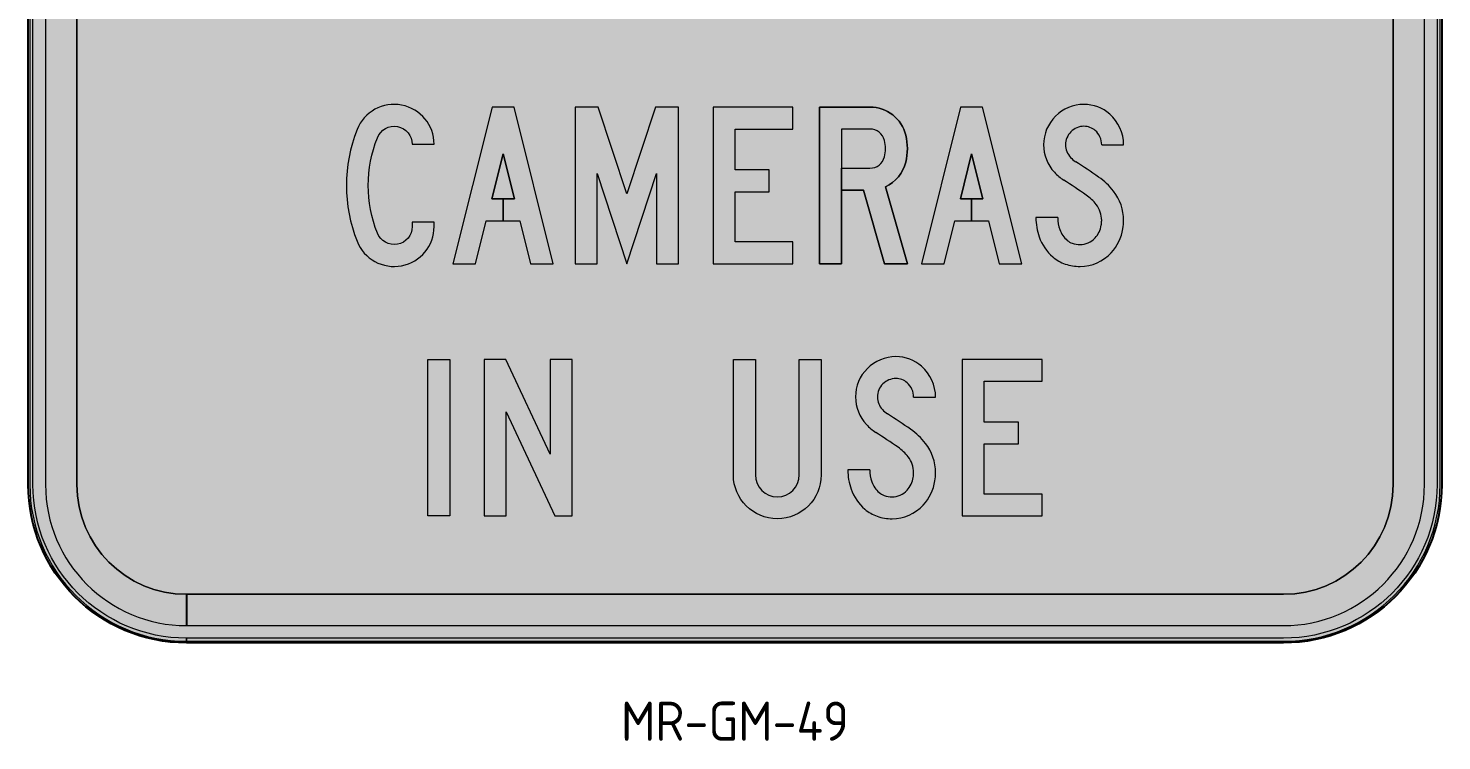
# Model space of a CAD drawing. Extents: x 2013.7 to 2103.9, y 627.3 to 723.8.
# Drawn here: x 2013.7 to 2103.9, y 627.3 to 672.8 of the extents above; entities that cross this region are included whole.
import ezdxf
from ezdxf.enums import TextEntityAlignment as Align

# ---------------------------------------------------------------- set-up
doc = ezdxf.new("R2010")
doc.units = 0
doc.header["$LTSCALE"] = 0.3
doc.header["$MEASUREMENT"] = 0
doc.linetypes.add('CENTERX2', pattern=[101.60000000000001, 63.5, -12.7, 12.7, -12.7])
for name, color, linetype, lineweight in [('GSBWFILL', 7, 'CONTINUOUS', 0), ('GSCOLORFILL', 7, 'CONTINUOUS', 0), ('GSOUTLINE', 7, 'CONTINUOUS', 0)]:
    doc.layers.add(name, color=color, linetype=linetype, lineweight=lineweight)
for name, color, linetype in [('L18', 4, 'CONTINUOUS'), ('T25', 1, 'CONTINUOUS'), ('T35', 3, 'CONTINUOUS')]:
    doc.layers.add(name, color=color, linetype=linetype)
doc.styles.add('iso', font='isocp2.shx')

# ---------------------------------------------------------------- blocks, each defined once
blk = doc.blocks.new('*U458')
at = {"layer": 'GSBWFILL', "transparency": 33554687}
blk.add_hatch(color=256, dxfattribs=at).paths.add_polyline_path([(-174.9000000000001, -220), (175, -220, 0.414213562373095), (220, -175), (220, 175, 0.414213562373095), (175, 220), (-175, 220, 0.414213562373095), (-220, 175), (-220, -175, 0.414213562373095), (-175, -220), (-175, -210, -0.414213562373095), (-210, -175), (-210, 175, -0.414213562373095), (-175, 210), (175, 210, -0.414213562373095), (210, 175), (210, -175, -0.414213562373095), (175, -210), (-174.9000000000001, -210)])
at = {"layer": 'GSCOLORFILL', "transparency": 33554687}
for color, points in [(7, [(-175, -225), (175, -225, 0.414213562373095), (225, -175), (225, 175, 0.414213562373095), (175, 225), (-175, 225, 0.414213562373095), (-225, 175), (-225, -175, 0.414213562373095)]), (7, [(-174.99, -225), (175, -225, 0.414213562373095), (225, -175), (225, 175, 0.414213562373095), (175, 225), (-175, 225, 0.414213562373095), (-225, 175), (-225, -175, 0.414213562373095), (-175, -225), (-175, -224, -0.414213562373095), (-224, -175), (-224, 175, -0.414213562373095), (-175, 224), (175, 224, -0.414213562373095), (224, 175), (224, -175, -0.414213562373095), (175, -224), (-174.99, -224)]), (28, [(-174.9000000000001, -220), (175, -220, 0.414213562373095), (220, -175), (220, 175, 0.414213562373095), (175, 220), (-175, 220, 0.414213562373095), (-220, 175), (-220, -175, 0.414213562373095), (-175, -220), (-175, -210, -0.414213562373095), (-210, -175), (-210, 175, -0.414213562373095), (-175, 210), (175, 210, -0.414213562373095), (210, 175), (210, -175, -0.414213562373095), (175, -210), (-174.9000000000001, -210)])]:
    blk.add_hatch(color=color, dxfattribs=at).paths.add_polyline_path(points)
at = {"layer": 'GSBWFILL', "linetype": 'Continuous', "transparency": 33554687}
for points in [[(-175, -225), (175, -225, 0.414213562373095), (225, -175), (225, 175, 0.414213562373095), (175, 225), (-175, 225, 0.414213562373095), (-225, 175), (-225, -175, 0.414213562373095), (-175, -225)], [(-174.9000000000001, -220), (175, -220, 0.414213562373095), (220, -175), (220, 175, 0.414213562373095), (175, 220), (-175, 220, 0.414213562373095), (-220, 175), (-220, -175, 0.414213562373095), (-175, -220), (-175, -210, -0.414213562373095), (-210, -175), (-210, 175, -0.414213562373095), (-175, 210), (175, 210, -0.414213562373095), (210, 175), (210, -175, -0.414213562373095), (175, -210), (-174.9000000000001, -210), (-174.9000000000001, -220)]]:
    blk.add_lwpolyline(points, format="xyb", close=True, dxfattribs=at)
at = {"layer": 'GSCOLORFILL', "color": 7, "linetype": 'Continuous', "transparency": 33554687}
for points in [[(-175, -225), (175, -225, 0.414213562373095), (225, -175), (225, 175, 0.414213562373095), (175, 225), (-175, 225, 0.414213562373095), (-225, 175), (-225, -175, 0.414213562373095), (-175, -225)], [(-174.99, -225), (175, -225, 0.414213562373095), (225, -175), (225, 175, 0.414213562373095), (175, 225), (-175, 225, 0.414213562373095), (-225, 175), (-225, -175, 0.414213562373095), (-175, -225), (-175, -224, -0.414213562373095), (-224, -175), (-224, 175, -0.414213562373095), (-175, 224), (175, 224, -0.414213562373095), (224, 175), (224, -175, -0.414213562373095), (175, -224), (-174.99, -224), (-174.99, -225)]]:
    blk.add_lwpolyline(points, format="xyb", close=True, dxfattribs=at)
at = {"layer": 'GSCOLORFILL', "color": 28, "linetype": 'Continuous', "transparency": 33554687}
blk.add_lwpolyline([(-174.9000000000001, -220), (175, -220, 0.414213562373095), (220, -175), (220, 175, 0.414213562373095), (175, 220), (-175, 220, 0.414213562373095), (-220, 175), (-220, -175, 0.414213562373095), (-175, -220), (-175, -210, -0.414213562373095), (-210, -175), (-210, 175, -0.414213562373095), (-175, 210), (175, 210, -0.414213562373095), (210, 175), (210, -175, -0.414213562373095), (175, -210), (-174.9000000000001, -210), (-174.9000000000001, -220)], format="xyb", close=True, dxfattribs=at)
at = {"layer": 'GSOUTLINE', "linetype": 'Continuous', "transparency": 33554687}
for points in [[(-175, -225), (175, -225, 0.414213562373095), (225, -175), (225, 175, 0.414213562373095), (175, 225), (-175, 225, 0.414213562373095), (-225, 175), (-225, -175, 0.414213562373095), (-175, -225)], [(-175, -220), (175, -220, 0.414213562373095), (220, -175), (220, 175, 0.414213562373095), (175, 220), (-175, 220, 0.414213562373095), (-220, 175), (-220, -175, 0.414213562373095), (-175, -220)], [(-175, -210), (175, -210, 0.414213562373095), (210, -175), (210, 175, 0.414213562373095), (175, 210), (-175, 210, 0.414213562373095), (-210, 175), (-210, -175, 0.414213562373095), (-175, -210)]]:
    blk.add_lwpolyline(points, format="xyb", close=True, dxfattribs=at)
blk = doc.blocks.new('*U86')
at = {"layer": 'GSBWFILL', "linetype": 'Continuous'}
blk.add_hatch(color=256, dxfattribs=at).paths.add_polyline_path([(0, 200), (28, 200), (28, 0), (0, 0)])
at = {"layer": 'GSCOLORFILL', "linetype": 'Continuous'}
blk.add_hatch(color=0, dxfattribs=at).paths.add_polyline_path([(0, 200), (28, 200), (28, 0), (0, 0)])
at = {"layer": 'GSBWFILL'}
blk.add_lwpolyline([(0, 200), (28, 200), (28, 0), (0, 0)], close=True, dxfattribs=at)
at = {"layer": 'GSCOLORFILL', "color": 0}
blk.add_lwpolyline([(0, 200), (28, 200), (28, 0), (0, 0)], close=True, dxfattribs=at)
at = {"layer": 'GSOUTLINE'}
blk.add_lwpolyline([(0, 200), (28.00000000000003, 200), (28.00000000000003, 0), (0, 0)], close=True, dxfattribs=at)
blk = doc.blocks.new('*U87')
at = {"layer": 'GSBWFILL', "linetype": 'Continuous'}
blk.add_hatch(color=256, dxfattribs=at).paths.add_polyline_path([(27.99999999999999, 133), (90, 0), (112, 0), (112, 200), (83.99999999999999, 200), (84, 79.1412182153928), (27.65981601018314, 200), (0, 200), (0, 0), (28, 0)])
at = {"layer": 'GSCOLORFILL', "linetype": 'Continuous'}
blk.add_hatch(color=0, dxfattribs=at).paths.add_polyline_path([(27.65981601018313, 200), (0, 200), (0, 0), (28, 0), (28, 133), (90, 0), (112, 0), (112, 200), (83.99999999999999, 200), (84, 79.1412182153928)])
at = {"layer": 'GSBWFILL'}
blk.add_lwpolyline([(90, 0), (112, 0), (112, 200), (84, 200), (84, 79.14121821539283), (27.65981601018314, 200), (0, 200), (0, 0), (28, 0), (28, 133)], close=True, dxfattribs=at)
at = {"layer": 'GSCOLORFILL', "color": 0}
blk.add_lwpolyline([(90, 0), (112, 0), (112, 200), (84, 200), (84, 79.14121821539283), (27.65981601018314, 200), (0, 200), (0, 0), (28, 0), (28, 133)], close=True, dxfattribs=at)
at = {"layer": 'GSOUTLINE'}
blk.add_lwpolyline([(90, 0), (112, 0), (112, 200), (84, 200), (84.00000000000001, 79.14121821539283), (27.65981601018314, 200), (0, 200), (0, 0), (28, 0), (28, 133)], close=True, dxfattribs=at)
blk = doc.blocks.new('*U85')
at = {"layer": 'T35', "color": 28, "xscale": 0.25, "yscale": 0.25, "zscale": 0.25}
for name, p in [('*U86', (0, 0)), ('*U87', (18, 0))]:
    blk.add_blockref(name, p, dxfattribs=at)
blk = doc.blocks.new('*U89')
at = {"layer": 'GSBWFILL', "linetype": 'Continuous'}
blk.add_hatch(color=256, dxfattribs=at).paths.add_polyline_path([(28, 200), (0, 200), (0, 52.50000000000001, 1), (112, 52.50000000000001), (112, 200), (84, 200), (84, 52.5, -1), (28, 52.5)])
at = {"layer": 'GSCOLORFILL', "linetype": 'Continuous'}
blk.add_hatch(color=0, dxfattribs=at).paths.add_polyline_path([(84, 52.5, -1), (28, 52.5), (28, 200), (0, 200), (0, 52.50000000000001, 1), (112, 52.50000000000001), (112, 200), (84, 200)])
at = {"layer": 'GSBWFILL'}
blk.add_lwpolyline([(28, 200), (28, 52.5, 0.9999999999999999), (84, 52.5), (84, 200), (112, 200), (112, 52.5, -0.9999999999999999), (0, 52.50000000000001), (0, 200)], format="xyb", close=True, dxfattribs=at)
at = {"layer": 'GSCOLORFILL', "color": 0}
blk.add_lwpolyline([(28, 200), (28, 52.5, 0.9999999999999999), (84, 52.5), (84, 200), (112, 200), (112, 52.5, -0.9999999999999999), (0, 52.50000000000001), (0, 200)], format="xyb", close=True, dxfattribs=at)
at = {"layer": 'GSOUTLINE'}
blk.add_lwpolyline([(28, 200), (28, 52.5, 0.9999999999999999), (84, 52.5), (84, 200), (112, 200), (112, 52.5, -0.9999999999999999), (0, 52.50000000000001), (0, 200)], format="xyb", close=True, dxfattribs=at)
blk = doc.blocks.new('*U90')
at = {"layer": 'GSBWFILL'}
h = blk.add_hatch(color=256, dxfattribs=at)
edge = h.paths.add_edge_path()
edge.add_arc((-588.4723226266601, -858.0780040650642), 1149.124344074378, 55.390937114462815, 57.1046488588774, ccw=False)
edge.add_arc((31.18875155796178, 39.86795207670414), 58.12169191857565, 37.884517576685596, 55.39093711446287, ccw=False)
edge.add_arc((51.07604529441613, 55.3411589762802), 32.92398202427961, -5.115907697472721e-13, 37.884517576685425, ccw=False)
edge.add_arc((45.39801581993486, 55.34115897628291), 38.60201149876088, 350.8629013217493, 359.99999999999557, ccw=False)
edge.add_arc((52.5060887035079, 54.19790915921546), 31.40258650349834, 317.29673378813345, 350.8629013217563, ccw=False)
edge.add_arc((56.3989800737183, 50.60524148717003), 26.10524148716998, 269.9999999999999, 317.29673378814437, ccw=False)
edge.add_arc((56.39898007371815, 55.00067885734074), 30.5006788573407, 251.0789535256293, 270.00000000000017, ccw=False)
edge.add_arc((52.92295380146508, 44.86019333778771), 19.78096779697818, 229.3133006079087, 251.0789535256289, ccw=False)
edge.add_arc((61.12408724516904, 54.39936889565766), 32.36089069361404, 199.4306394672327, 229.3133006079094, ccw=False)
edge.add_arc((73.76258936871797, 58.85737200696578), 45.76258937718751, 180.0011023316868, 199.4302684762635, ccw=False)
edge.add_line((28, 58.85649156598452), (0, 58.85649156598452))
edge.add_arc((73.76258927216888, 58.85737198186531), 73.76258927742312, 180.0006838712507, 199.430409309594)
edge.add_arc((61.12408724516904, 54.39936889565759), 60.36089069361399, 199.4306394672326, 229.3133006079094)
edge.add_arc((52.92295380146489, 44.86019333778737), 47.78096779697781, 229.3133006079091, 251.0789535256293)
edge.add_arc((56.39898007371816, 55.00067885734096), 58.50067885734091, 251.0789535256294, 270.0000000000002)
edge.add_arc((56.39898007371833, 50.60524148716994), 54.10524148716989, 270, 317.2967337881445)
edge.add_arc((52.50608870351375, 54.19790915921264), 59.40258650349213, 317.2967337881368, 350.8629013217596)
edge.add_arc((45.39801581995373, 55.34115897628128), 66.60201149874202, 350.8629013217525, 359.9999999999986)
edge.add_arc((51.07604529441608, 55.34115897628012), 60.92398202427966, 359.9999999999996, 397.8845175766854)
edge.add_arc((31.18875155796106, 39.86795207670393), 86.12169191857632, 37.88451757668539, 55.39093711446263)
edge.add_arc((-588.4723226266598, -858.0780040650584), 1177.124344074373, 55.39093711446263, 57.10464885887728)
edge.add_arc((69.97983884586506, 159.9151743049558), 35.25734506305535, 223.0175993707188, 237.1046488588782, ccw=False)
edge.add_arc((61.47128691910493, 151.9759336269728), 23.62003444447538, 179.9999999999997, 223.0175993707179, ccw=False)
edge.add_arc((61.37529404391439, 151.9759153760051), 23.52404156929193, 89.99988059696187, 179.9999555474589, ccw=False)
edge.add_arc((61.3753429696798, 153.7310205923658), 21.76893635288013, 48.67847151851021, 89.9999997426533, ccw=False)
edge.add_arc((59.71208169603344, 151.8392041010447), 24.28794562266184, 1.1368683772161603e-13, 48.67847151851021, ccw=False)
edge.add_line((84.00002731869529, 151.8392041010448), (112.0000273186952, 151.8392041010448))
edge.add_arc((59.71208169603332, 151.8392041010447), 52.28794562266185, 6.228754935835708e-14, 48.67847151851004)
edge.add_arc((61.37534296967969, 153.7310205923658), 49.76893635288013, 48.67847151851002, 89.99999974265315)
edge.add_arc((61.37527579294667, 151.9759336269729), 51.52402331831713, 89.99992504950285, 180)
edge.add_arc((61.47128691910104, 151.9759336269713), 51.62003444447149, 179.9999999999982, 223.0175993707195)
edge.add_arc((69.97983884586587, 159.9151743049557), 63.25734506305586, 223.0175993707178, 237.1046488588772)
at = {"layer": 'GSCOLORFILL'}
h = blk.add_hatch(color=0, dxfattribs=at)
edge = h.paths.add_edge_path()
edge.add_arc((-588.4723226266601, -858.0780040650652), 1149.124344074379, 55.390937114462815, 57.10464885887751, ccw=False)
edge.add_arc((31.18875155796184, 39.86795207670409), 58.12169191857565, 37.884517576685596, 55.39093711446287, ccw=False)
edge.add_arc((51.0760452944162, 55.34115897628014), 32.9239820242796, -5.115907697472721e-13, 37.884517576685425, ccw=False)
edge.add_arc((45.39801581993492, 55.34115897628286), 38.60201149876088, 350.8629013217493, 359.99999999999557, ccw=False)
edge.add_arc((52.50608870350796, 54.1979091592154), 31.40258650349834, 317.29673378813345, 350.8629013217563, ccw=False)
edge.add_arc((56.39898007371836, 50.60524148716998), 26.10524148716998, 269.9999999999999, 317.29673378814437, ccw=False)
edge.add_arc((56.39898007371819, 55.00067885734079), 30.50067885734079, 251.0789535256293, 270.0000000000002, ccw=False)
edge.add_arc((52.92295380146511, 44.86019333778766), 19.78096779697818, 229.3133006079087, 251.0789535256289, ccw=False)
edge.add_arc((61.1240872451691, 54.3993688956575), 32.36089069361397, 199.4306394672325, 229.3133006079092, ccw=False)
edge.add_arc((73.76258936871804, 58.85737200696581), 45.76258937718752, 180.0011023316869, 199.4302684762636, ccw=False)
edge.add_line((28.00000000000006, 58.85649156598447), (5.684341886080801e-14, 58.85649156598447))
edge.add_arc((73.76258927216892, 58.85737198186517), 73.7625892774231, 180.0006838712507, 199.4304093095939)
edge.add_arc((61.12408724516906, 54.39936889565754), 60.36089069361399, 199.4306394672326, 229.3133006079094)
edge.add_arc((52.92295380146494, 44.86019333778746), 47.78096779697793, 229.3133006079092, 251.0789535256294)
edge.add_arc((56.39898007371823, 55.00067885734082), 58.50067885734082, 251.0789535256293, 270.0000000000002)
edge.add_arc((56.39898007371839, 50.60524148716989), 54.10524148716989, 270, 317.2967337881445)
edge.add_arc((52.50608870351381, 54.19790915921259), 59.40258650349213, 317.2967337881368, 350.8629013217596)
edge.add_arc((45.39801581995378, 55.34115897628123), 66.60201149874202, 350.8629013217525, 359.9999999999986)
edge.add_arc((51.07604529441615, 55.34115897628006), 60.92398202427965, 359.9999999999996, 397.8845175766854)
edge.add_arc((31.18875155796111, 39.86795207670387), 86.12169191857632, 37.88451757668539, 55.39093711446263)
edge.add_arc((-588.4723226266597, -858.0780040650593), 1177.124344074374, 55.39093711446266, 57.1046488588773)
edge.add_arc((69.97983884586509, 159.9151743049558), 35.25734506305535, 223.0175993707188, 237.1046488588782, ccw=False)
edge.add_arc((61.47128691910495, 151.9759336269727), 23.62003444447538, 179.9999999999997, 223.0175993707179, ccw=False)
edge.add_arc((61.37529404391444, 151.975915376005), 23.52404156929194, 89.99988059696187, 179.9999555474588, ccw=False)
edge.add_arc((61.37534296967986, 153.7310205923658), 21.76893635288013, 48.67847151851021, 89.9999997426533, ccw=False)
edge.add_arc((59.71208169603349, 151.8392041010447), 24.28794562266184, 1.1368683772161603e-13, 48.67847151851021, ccw=False)
edge.add_line((84.00002731869535, 151.8392041010447), (112.0000273186952, 151.8392041010447))
edge.add_arc((59.71208169603338, 151.8392041010447), 52.28794562266185, 6.228754935835708e-14, 48.67847151851004)
edge.add_arc((61.37534296967974, 153.7310205923658), 49.76893635288013, 48.67847151851002, 89.99999974265315)
edge.add_arc((61.37527579294671, 151.9759336269728), 51.52402331831715, 89.99992504950283, 180)
edge.add_arc((61.47128691910107, 151.9759336269712), 51.62003444447149, 179.9999999999982, 223.0175993707195)
edge.add_arc((69.9798388458659, 159.9151743049557), 63.25734506305586, 223.0175993707178, 237.1046488588772)
at = {"layer": 'GSBWFILL'}
blk.add_lwpolyline([(35.6243747548364, 106.8002631074727, -0.007477617457592849), (64.20035787855659, 87.70480941089664, -0.07653508003658695), (77.0612996781415, 75.55885288404744, -0.1668246549558401), (84.00002731869574, 55.34115897627992, -0.03988925045285916), (83.51021385884701, 49.21126073950864, -0.1475163149276702), (75.58309381173683, 32.90062589715426, -0.2093514251822395), (56.39898007371823, 24.50000000000005, -0.08274672380428141), (46.50867981910588, 26.14806421616401, -0.09525713690544169), (40.02729793126755, 29.86056845372718, -0.1311316713294231), (30.60631442254314, 43.6340176041005, -0.08497940783612039), (28, 58.85649156598452), (0, 58.85649156598452, 0.08498186583925775), (4.201057313777966, 34.31938411587321, 0.1311316713294234), (21.77347091575191, 8.628569035687626, 0.09525713690544146), (37.42926199944336, -0.3389924730190117, 0.08274672380428119), (56.39898007371835, -3.49999999999995, 0.2093514251822393), (96.1596199828706, 13.91098212143674, 0.1475163149276702), (111.154927272909, 44.76493413720203, 0.03988925045285871), (112.0000273186957, 55.34115897627969, 0.1668246549558401), (99.16030101424212, 92.752867538776, 0.07653508003658697), (80.10362818031524, 110.7501124835231, 0.007477617457592849), (50.83135180374566, 130.3108532539143, -0.06154387494556116), (44.20163620944518, 135.8618034449074, -0.189935492987521), (37.85125247462955, 151.9759336269729, -0.4142139455164167), (61.37534306745601, 175.499956945246, -0.1822786324601297), (75.74902124016751, 170.0798420456773, -0.2156526607116338), (84.00002731869529, 151.8392041010448), (112.0000273186952, 151.8392041010448, 0.2156526607116334), (94.23697053863691, 191.1082925529595, 0.1822786324601297), (61.37534319321935, 203.499956945246, 0.4142139455164178), (9.851252474629547, 151.9759336269729, 0.1899354929875355), (23.72959917634196, 116.7595601286042, 0.06154387494556116)], format="xyb", close=True, dxfattribs=at)
at = {"layer": 'GSCOLORFILL', "color": 0}
blk.add_lwpolyline([(35.62437475483642, 106.8002631074727, -0.007477617457592849), (64.20035787855664, 87.70480941089659, -0.07653508003658695), (77.06129967814155, 75.55885288404738, -0.1668246549558401), (84.0000273186958, 55.34115897627987, -0.03988925045285916), (83.51021385884707, 49.21126073950859, -0.1475163149276702), (75.58309381173689, 32.90062589715421, -0.2093514251822395), (56.39898007371829, 24.5, -0.08274672380428141), (46.50867981910591, 26.14806421616396, -0.09525713690544169), (40.02729793126758, 29.86056845372713, -0.1311316713294231), (30.60631442254322, 43.63401760410045, -0.08497940783612039), (28.00000000000006, 58.85649156598447), (5.684341886080801e-14, 58.85649156598447, 0.08498186583925775), (4.201057313777994, 34.31938411587316, 0.1311316713294234), (21.77347091575194, 8.628569035687576, 0.09525713690544146), (37.42926199944344, -0.3389924730190614, 0.08274672380428119), (56.39898007371841, -3.5, 0.2093514251822393), (96.15961998287065, 13.91098212143669, 0.1475163149276702), (111.1549272729091, 44.76493413720198, 0.03988925045285871), (112.0000273186958, 55.34115897627964, 0.1668246549558401), (99.16030101424218, 92.75286753877594, 0.07653508003658697), (80.1036281803153, 110.750112483523, 0.007477617457592849), (50.83135180374569, 130.3108532539143, -0.06154387494556116), (44.20163620944521, 135.8618034449073, -0.189935492987521), (37.85125247462958, 151.9759336269728, -0.4142139455164167), (61.37534306745607, 175.4999569452459, -0.1822786324601297), (75.74902124016756, 170.0798420456772, -0.2156526607116338), (84.00002731869535, 151.8392041010447), (112.0000273186952, 151.8392041010447, 0.2156526607116334), (94.23697053863697, 191.1082925529595, 0.1822786324601297), (61.37534319321941, 203.4999569452459, 0.4142139455164178), (9.851252474629575, 151.9759336269728, 0.1899354929875355), (23.72959917634199, 116.7595601286041, 0.06154387494556116)], format="xyb", close=True, dxfattribs=at)
at = {"layer": 'GSOUTLINE'}
blk.add_lwpolyline([(35.6243747548364, 106.8002631074727, -0.007477617457592849), (64.20035787855656, 87.70480941089659, -0.07653508003658695), (77.06129967814147, 75.55885288404738, -0.1668246549558401), (84.00002731869571, 55.34115897627987, -0.03988925045285916), (83.51021385884698, 49.21126073950859, -0.1475163149276702), (75.5830938117368, 32.90062589715421, -0.2093514251822395), (56.39898007371826, 24.5, -0.08274672380428141), (46.50867981910588, 26.14806421616396, -0.09525713690544169), (40.02729793126755, 29.86056845372713, -0.1311316713294231), (30.60631442254314, 43.63401760410045, -0.08497940783612039), (28, 58.85649156598447), (3.319650869297586e-15, 58.85649156598447, 0.08498186583925775), (4.201057313777966, 34.31938411587316, 0.1311316713294234), (21.77347091575191, 8.628569035687576, 0.09525713690544146), (37.42926199944336, -0.3389924730190614, 0.08274672380428119), (56.39898007371838, -3.5, 0.2093514251822393), (96.15961998287057, 13.91098212143669, 0.1475163149276702), (111.154927272909, 44.76493413720198, 0.03988925045285871), (112.0000273186957, 55.34115897627964, 0.1668246549558401), (99.1603010142421, 92.75286753877594, 0.07653508003658697), (80.10362818031527, 110.750112483523, 0.007477617457592849), (50.83135180374566, 130.3108532539143, -0.06154387494556116), (44.20163620944518, 135.8618034449073, -0.189935492987521), (37.85125247462955, 151.9759336269728, -0.4142139455164167), (61.37534306745599, 175.4999569452459, -0.1822786324601297), (75.74902124016748, 170.0798420456772, -0.2156526607116338), (84.00002731869526, 151.8392041010447), (112.0000273186952, 151.8392041010447, 0.2156526607116334), (94.23697053863694, 191.1082925529595, 0.1822786324601297), (61.37534319321938, 203.4999569452459, 0.4142139455164178), (9.851252474629547, 151.9759336269728, 0.1899354929875355), (23.72959917634196, 116.7595601286041, 0.06154387494556116)], format="xyb", close=True, dxfattribs=at)
blk = doc.blocks.new('*U91')
at = {"layer": 'GSBWFILL', "linetype": 'Continuous'}
blk.add_hatch(color=256, dxfattribs=at).paths.add_polyline_path([(28, 28), (28, 92), (71.81454086025929, 92), (71.81454086025929, 120), (28, 120), (28, 172), (102, 172), (102, 200), (0, 200), (0, 0), (102, 0), (102, 28)])
at = {"layer": 'GSCOLORFILL', "linetype": 'Continuous'}
blk.add_hatch(color=0, dxfattribs=at).paths.add_polyline_path([(28, 28), (28, 92), (71.81454086025929, 92), (71.81454086025929, 120), (28, 120), (28, 172), (102, 172), (102, 200), (0, 200), (0, 0), (102, 0), (102, 28)])
at = {"layer": 'GSBWFILL'}
blk.add_lwpolyline([(28, 28), (28, 92), (71.81454086025929, 92), (71.81454086025929, 120), (28, 120), (28, 172), (102, 172), (102, 200), (0, 200), (0, 0), (102, 0), (102, 28)], close=True, dxfattribs=at)
at = {"layer": 'GSCOLORFILL', "color": 0}
blk.add_lwpolyline([(28, 28), (28, 92), (71.81454086025929, 92), (71.81454086025929, 120), (28, 120), (28, 172), (102, 172), (102, 200), (0, 200), (0, 0), (102, 0), (102, 28)], close=True, dxfattribs=at)
at = {"layer": 'GSOUTLINE'}
blk.add_lwpolyline([(28, 28), (28, 92), (71.81454086025927, 92), (71.81454086025927, 120), (28, 120), (28, 172), (102, 172), (102, 200), (0, 200), (0, 0), (102, 0), (102, 28)], close=True, dxfattribs=at)
blk = doc.blocks.new('*U88')
at = {"layer": 'T35', "color": 28, "yscale": 0.25}
for name, p, xscale, zscale in [('*U89', (0, 0), 0.25, 0.25), ('*U90', (36.5, 0), 0.2499999390207835, 0.2499999390207835), ('*U91', (73, 0), 0.25, 0.25)]:
    blk.add_blockref(name, p, dxfattribs=dict(at, xscale=xscale, zscale=zscale))
blk = doc.blocks.new('*U84')
at = {"layer": 'T35'}
for name, p in [('*U85', (-98, 0)), ('*U88', (-0.5000000000004547, 0))]:
    blk.add_blockref(name, p, dxfattribs=at)
blk = doc.blocks.new('*U94')
at = {"layer": 'GSBWFILL', "linetype": 'Continuous'}
blk.add_hatch(color=256, dxfattribs=at).paths.add_polyline_path([(13.57111597374183, 171.2483588621445, 0.1904761904761906), (13.57111597374178, 28.75164113785565, 0.8275027774491402), (112, 47.50000000000006), (112, 53.00000000000004), (84, 53.00000000000002), (84, 47.50000000000006, -0.8275027774491398), (39.61050328227567, 39.04485776805257, -0.1904761904761906), (39.61050328227569, 160.9551422319475, -0.8275027774491434), (84, 152.5), (112, 152.5, 0.8275027774491418)])
at = {"layer": 'GSCOLORFILL', "linetype": 'Continuous'}
blk.add_hatch(color=0, dxfattribs=at).paths.add_polyline_path([(84, 152.5), (112, 152.5, 0.8275027774491394), (13.57111597374188, 171.2483588621446, 0.1904761904761906), (13.57111597374177, 28.75164113785566, 0.8275027774491402), (112, 47.50000000000006), (112, 53.00000000000004), (84, 53.00000000000001), (84, 47.50000000000006, -0.8275027774491398), (39.61050328227567, 39.04485776805257, -0.1904761904761906), (39.61050328227569, 160.9551422319475, -0.8275027774491434)])
at = {"layer": 'GSBWFILL'}
blk.add_lwpolyline([(84, 47.50000000000003, -0.8275027774491405), (39.61050328227566, 39.04485776805259, -0.1904761904761905), (39.61050328227572, 160.9551422319475, -0.8275027774491404), (84, 152.5), (112, 152.5, 0.8275027774491404), (13.57111597374183, 171.2483588621445, 0.1904761904761905), (13.57111597374177, 28.75164113785567, 0.8275027774491405), (112, 47.50000000000003), (112, 53.00000000000004), (84, 53.00000000000001)], format="xyb", close=True, dxfattribs=at)
at = {"layer": 'GSCOLORFILL', "color": 0}
blk.add_lwpolyline([(84, 47.50000000000003, -0.8275027774491405), (39.61050328227566, 39.04485776805259, -0.1904761904761905), (39.61050328227572, 160.9551422319475, -0.8275027774491404), (84, 152.5), (112, 152.5, 0.8275027774491404), (13.57111597374183, 171.2483588621445, 0.1904761904761905), (13.57111597374177, 28.75164113785567, 0.8275027774491405), (112, 47.50000000000003), (112, 53.00000000000004), (84, 53.00000000000001)], format="xyb", close=True, dxfattribs=at)
at = {"layer": 'GSOUTLINE'}
blk.add_lwpolyline([(84, 47.50000000000003, -0.8275027774491405), (39.61050328227569, 39.04485776805259, -0.1904761904761905), (39.61050328227572, 160.9551422319475, -0.8275027774491404), (84, 152.5), (112, 152.5, 0.8275027774491404), (13.5711159737418, 171.2483588621445, 0.1904761904761905), (13.57111597374177, 28.75164113785567, 0.8275027774491405), (112, 47.50000000000003), (112, 53.00000000000004), (84, 53.00000000000001)], format="xyb", close=True, dxfattribs=at)
blk = doc.blocks.new('*U95')
at = {"layer": 'GSBWFILL', "linetype": 'Continuous'}
blk.add_hatch(color=256, dxfattribs=at).paths.add_polyline_path([(64, 140.5530424827055), (78.38826062067636, 82.99999999999999), (64.00999999999999, 82.99999999999999), (64.01, 55), (85.38826062067636, 55), (99.13826062067635, 0), (128, 0), (78, 200), (50, 200), (0, 0), (28.86173937932358, 0), (42.61173937932364, 55), (64, 54.99999999999999), (64, 83), (49.61173937932364, 83)])
at = {"layer": 'GSCOLORFILL', "linetype": 'Continuous'}
blk.add_hatch(color=0, dxfattribs=at).paths.add_polyline_path([(77.99999999999997, 200), (50, 200), (0, 0), (28.86173937932358, 0), (42.61173937932364, 55), (64, 54.99999999999999), (64, 83), (49.61173937932364, 83), (64, 140.5530424827055), (78.38826062067636, 82.99999999999999), (64.00999999999999, 82.99999999999999), (64.01, 55), (85.38826062067636, 55), (99.13826062067635, 0), (128, 0)])
at = {"layer": 'GSBWFILL'}
blk.add_lwpolyline([(64, 83), (49.61173937932364, 83), (64, 140.5530424827055), (78.38826062067636, 83), (64.00999999999999, 83), (64.00999999999999, 55), (85.38826062067636, 55), (99.13826062067636, 0), (128, 0), (78, 200), (50, 200), (0, 0), (28.86173937932358, 0), (42.61173937932364, 55), (64, 55)], close=True, dxfattribs=at)
at = {"layer": 'GSCOLORFILL', "color": 0}
blk.add_lwpolyline([(64, 83), (49.61173937932364, 83), (64, 140.5530424827055), (78.38826062067636, 83), (64.00999999999999, 83), (64.00999999999999, 55), (85.38826062067636, 55), (99.13826062067636, 0), (128, 0), (78, 200), (50, 200), (0, 0), (28.86173937932358, 0), (42.61173937932364, 55), (64, 55)], close=True, dxfattribs=at)
at = {"layer": 'GSOUTLINE'}
for points in [[(42.61173937932362, 55), (85.38826062067636, 55), (99.13826062067636, 0), (128, 0), (78, 200), (50, 200), (0, 0), (28.86173937932362, 0)], [(78.38826062067638, 83), (64, 140.5530424827055), (49.61173937932362, 83)]]:
    blk.add_lwpolyline(points, close=True, dxfattribs=at)
blk = doc.blocks.new('*U96')
at = {"layer": 'GSBWFILL', "linetype": 'Continuous'}
blk.add_hatch(color=256, dxfattribs=at).paths.add_polyline_path([(66, -1.917592551338998e-15), (104, 115.1515151515151), (104, 0), (132, 0), (132, 200), (102.5147901482794, 200), (66, 89.34912076278975), (29.48520985172058, 200), (0, 200), (0, 0), (28, 0), (28, 115.1515151515151)])
at = {"layer": 'GSCOLORFILL', "linetype": 'Continuous'}
blk.add_hatch(color=0, dxfattribs=at).paths.add_polyline_path([(66, -1.917592551338998e-15), (104, 115.1515151515151), (104, 0), (132, 0), (132, 200), (102.5147901482794, 200), (66, 89.34912076278975), (29.48520985172058, 200), (0, 200), (0, 0), (28, 0), (28, 115.1515151515151)])
at = {"layer": 'GSBWFILL'}
blk.add_lwpolyline([(66, -1.917592551338998e-15), (104, 115.1515151515151), (104, 0), (132, 0), (132, 200), (102.5147901482794, 200), (66, 89.34912076278975), (29.48520985172058, 200), (0, 200), (0, 0), (28, 0), (28, 115.1515151515151)], close=True, dxfattribs=at)
at = {"layer": 'GSCOLORFILL', "color": 0}
blk.add_lwpolyline([(66, -1.917592551338998e-15), (104, 115.1515151515151), (104, 0), (132, 0), (132, 200), (102.5147901482794, 200), (66, 89.34912076278975), (29.48520985172058, 200), (0, 200), (0, 0), (28, 0), (28, 115.1515151515151)], close=True, dxfattribs=at)
at = {"layer": 'GSOUTLINE'}
blk.add_lwpolyline([(65.99999999999999, -1.917592551338998e-15), (104, 115.1515151515151), (104, 0), (132, 0), (132, 200), (102.5147901482795, 200), (65.99999999999999, 89.34912076278975), (29.48520985172058, 200), (0, 200), (0, 0), (28, 0), (28, 115.1515151515151)], close=True, dxfattribs=at)
blk = doc.blocks.new('*U97')
at = {"layer": 'GSBWFILL', "linetype": 'Continuous'}
blk.add_hatch(color=256, dxfattribs=at).paths.add_polyline_path([(28, 28), (28, 92), (71.81454086025929, 92), (71.81454086025929, 120), (28, 120), (28, 172), (102, 172), (102, 200), (0, 200), (0, 0), (102, 0), (102, 28)])
at = {"layer": 'GSCOLORFILL', "linetype": 'Continuous'}
blk.add_hatch(color=0, dxfattribs=at).paths.add_polyline_path([(28, 28), (28, 92), (71.81454086025929, 92), (71.81454086025929, 120), (28, 120), (28, 172), (102, 172), (102, 200), (0, 200), (0, 0), (102, 0), (102, 28)])
at = {"layer": 'GSBWFILL'}
blk.add_lwpolyline([(28, 28), (28, 92), (71.81454086025929, 92), (71.81454086025929, 120), (28, 120), (28, 172), (102, 172), (102, 200), (0, 200), (0, 0), (102, 0), (102, 28)], close=True, dxfattribs=at)
at = {"layer": 'GSCOLORFILL', "color": 0}
blk.add_lwpolyline([(28, 28), (28, 92), (71.81454086025929, 92), (71.81454086025929, 120), (28, 120), (28, 172), (102, 172), (102, 200), (0, 200), (0, 0), (102, 0), (102, 28)], close=True, dxfattribs=at)
at = {"layer": 'GSOUTLINE'}
blk.add_lwpolyline([(28, 28), (28, 92), (71.81454086025927, 92), (71.81454086025927, 120), (28, 120), (28, 172), (102, 172), (102, 200), (0, 200), (0, 0), (102, 0), (102, 28)], close=True, dxfattribs=at)
blk = doc.blocks.new('*U98')
at = {"layer": 'GSBWFILL', "linetype": 'Continuous'}
blk.add_hatch(color=256, dxfattribs=at).paths.add_polyline_path([(0, 0), (28, 0), (28, 172), (64.26932219902316, 172, -0.3448814639906144), (82.71400707028076, 157.5600000000001, -0.1217796334961334), (82.71400707028087, 136.4400000000002, -0.3448814639906173), (64.26932219902321, 122), (28.00999999999999, 122), (28.00999999999999, 94.00000000000003), (56.12346429523939, 94.00000000000003), (82.8871924448021, 0), (112, 0), (84, 98.34205404014348, 0.2276138286676567), (109.8956479331868, 129.7200000000001, 0.1217796334961332), (109.8956479331869, 164.2799999999997, 0.3448814639906164), (64.2693221990232, 200), (0, 200)])
at = {"layer": 'GSCOLORFILL', "linetype": 'Continuous'}
blk.add_hatch(color=0, dxfattribs=at).paths.add_polyline_path([(64.26932219902316, 172, -0.3448814639906144), (82.71400707028076, 157.5600000000001, -0.1217796334961334), (82.71400707028087, 136.4400000000002, -0.3448814639906173), (64.26932219902321, 122), (28.00999999999999, 122), (28.00999999999999, 94.00000000000003), (56.12346429523939, 94.00000000000003), (82.8871924448021, 0), (112, 0), (84, 98.34205404014348, 0.2276138286676567), (109.8956479331868, 129.7200000000001, 0.1217796334961332), (109.8956479331869, 164.2799999999997, 0.3448814639906164), (64.2693221990232, 200), (0, 200), (0, 0), (28, 0), (28, 172)])
at = {"layer": 'GSBWFILL'}
blk.add_lwpolyline([(64.26932219902318, 122, 0.3448814639906154), (82.71400707028084, 136.44, 0.1217796334961341), (82.71400707028079, 157.56, 0.3448814639906151), (64.26932219902318, 172), (28, 172), (28, 0), (0, 0), (0, 200), (64.26932219902318, 200, -0.3448814639906151), (109.8956479331868, 164.28, -0.1217796334961341), (109.8956479331868, 129.7200000000001, -0.2276138286676568), (84, 98.3420540401435), (112, 0), (82.88719244480211, 0), (56.12346429523939, 94.00000000000003), (28.00999999999999, 94.00000000000003), (28.00999999999999, 122)], format="xyb", close=True, dxfattribs=at)
at = {"layer": 'GSCOLORFILL', "color": 0}
blk.add_lwpolyline([(64.26932219902318, 122, 0.3448814639906154), (82.71400707028084, 136.44, 0.1217796334961341), (82.71400707028079, 157.56, 0.3448814639906151), (64.26932219902318, 172), (28, 172), (28, 0), (0, 0), (0, 200), (64.26932219902318, 200, -0.3448814639906151), (109.8956479331868, 164.28, -0.1217796334961341), (109.8956479331868, 129.7200000000001, -0.2276138286676568), (84, 98.3420540401435), (112, 0), (82.88719244480211, 0), (56.12346429523939, 94.00000000000003), (28.00999999999999, 94.00000000000003), (28.00999999999999, 122)], format="xyb", close=True, dxfattribs=at)
at = {"layer": 'GSOUTLINE'}
for points in [[(0, 200), (0, 0), (28, 0), (28, 94.00000000000003), (56.12346429523942, 94.00000000000003), (82.8871924448021, -8.881784197001249e-16), (112, 0), (83.99999999999997, 98.3420540401435, 0.2276138286676568), (109.8956479331868, 129.7200000000001, 0.1217796334961341), (109.8956479331868, 164.28, 0.3448814639906151), (64.2693221990232, 200)], [(64.26932219902318, 172), (28, 172), (28, 122), (64.26932219902318, 122, 0.3448814639906154), (82.71400707028081, 136.4400000000001, 0.1217796334961341), (82.71400707028081, 157.56, 0.3448814639906151)]]:
    blk.add_lwpolyline(points, format="xyb", close=True, dxfattribs=at)
blk = doc.blocks.new('*U99')
at = {"layer": 'GSBWFILL', "linetype": 'Continuous'}
blk.add_hatch(color=256, dxfattribs=at).paths.add_polyline_path([(64, 140.5530424827055), (78.38826062067636, 82.99999999999999), (64.00999999999999, 82.99999999999999), (64.01, 55), (85.38826062067636, 55), (99.13826062067635, 0), (128, 0), (78, 200), (50, 200), (0, 0), (28.86173937932358, 0), (42.61173937932364, 55), (64, 54.99999999999999), (64, 83), (49.61173937932364, 83)])
at = {"layer": 'GSCOLORFILL', "linetype": 'Continuous'}
blk.add_hatch(color=0, dxfattribs=at).paths.add_polyline_path([(77.99999999999997, 200), (50, 200), (0, 0), (28.86173937932358, 0), (42.61173937932364, 55), (64, 54.99999999999999), (64, 83), (49.61173937932364, 83), (64, 140.5530424827055), (78.38826062067636, 82.99999999999999), (64.00999999999999, 82.99999999999999), (64.01, 55), (85.38826062067636, 55), (99.13826062067635, 0), (128, 0)])
at = {"layer": 'GSBWFILL'}
blk.add_lwpolyline([(64, 83), (49.61173937932364, 83), (64, 140.5530424827055), (78.38826062067636, 83), (64.00999999999999, 83), (64.00999999999999, 55), (85.38826062067636, 55), (99.13826062067636, 0), (128, 0), (78, 200), (50, 200), (0, 0), (28.86173937932358, 0), (42.61173937932364, 55), (64, 55)], close=True, dxfattribs=at)
at = {"layer": 'GSCOLORFILL', "color": 0}
blk.add_lwpolyline([(64, 83), (49.61173937932364, 83), (64, 140.5530424827055), (78.38826062067636, 83), (64.00999999999999, 83), (64.00999999999999, 55), (85.38826062067636, 55), (99.13826062067636, 0), (128, 0), (78, 200), (50, 200), (0, 0), (28.86173937932358, 0), (42.61173937932364, 55), (64, 55)], close=True, dxfattribs=at)
at = {"layer": 'GSOUTLINE'}
for points in [[(42.61173937932362, 55), (85.38826062067636, 55), (99.13826062067636, 0), (128, 0), (78, 200), (50, 200), (0, 0), (28.86173937932362, 0)], [(78.38826062067638, 83), (64, 140.5530424827055), (49.61173937932362, 83)]]:
    blk.add_lwpolyline(points, close=True, dxfattribs=at)
blk = doc.blocks.new('*U100')
at = {"layer": 'GSBWFILL'}
h = blk.add_hatch(color=256, dxfattribs=at)
edge = h.paths.add_edge_path()
edge.add_arc((-588.4723226266601, -858.0780040650642), 1149.124344074378, 55.390937114462815, 57.1046488588774, ccw=False)
edge.add_arc((31.18875155796178, 39.86795207670414), 58.12169191857565, 37.884517576685596, 55.39093711446287, ccw=False)
edge.add_arc((51.07604529441613, 55.3411589762802), 32.92398202427961, -5.115907697472721e-13, 37.884517576685425, ccw=False)
edge.add_arc((45.39801581993486, 55.34115897628291), 38.60201149876088, 350.8629013217493, 359.99999999999557, ccw=False)
edge.add_arc((52.5060887035079, 54.19790915921546), 31.40258650349834, 317.29673378813345, 350.8629013217563, ccw=False)
edge.add_arc((56.3989800737183, 50.60524148717003), 26.10524148716998, 269.9999999999999, 317.29673378814437, ccw=False)
edge.add_arc((56.39898007371815, 55.00067885734074), 30.5006788573407, 251.0789535256293, 270.00000000000017, ccw=False)
edge.add_arc((52.92295380146508, 44.86019333778771), 19.78096779697818, 229.3133006079087, 251.0789535256289, ccw=False)
edge.add_arc((61.12408724516904, 54.39936889565766), 32.36089069361404, 199.4306394672327, 229.3133006079094, ccw=False)
edge.add_arc((73.76258936871797, 58.85737200696578), 45.76258937718751, 180.0011023316868, 199.4302684762635, ccw=False)
edge.add_line((28, 58.85649156598452), (0, 58.85649156598452))
edge.add_arc((73.76258927216888, 58.85737198186531), 73.76258927742312, 180.0006838712507, 199.430409309594)
edge.add_arc((61.12408724516904, 54.39936889565759), 60.36089069361399, 199.4306394672326, 229.3133006079094)
edge.add_arc((52.92295380146489, 44.86019333778737), 47.78096779697781, 229.3133006079091, 251.0789535256292)
edge.add_arc((56.39898007371816, 55.00067885734096), 58.50067885734091, 251.0789535256294, 270.0000000000002)
edge.add_arc((56.39898007371833, 50.60524148716994), 54.10524148716989, 270, 317.2967337881445)
edge.add_arc((52.50608870351375, 54.19790915921264), 59.40258650349213, 317.2967337881369, 350.8629013217596)
edge.add_arc((45.39801581995373, 55.34115897628128), 66.60201149874202, 350.8629013217525, 359.9999999999986)
edge.add_arc((51.07604529441608, 55.34115897628012), 60.92398202427966, 359.9999999999996, 397.8845175766854)
edge.add_arc((31.18875155796106, 39.86795207670393), 86.12169191857632, 37.88451757668539, 55.39093711446263)
edge.add_arc((-588.4723226266598, -858.0780040650584), 1177.124344074373, 55.39093711446263, 57.10464885887726)
edge.add_arc((69.97983884586506, 159.9151743049558), 35.25734506305535, 223.0175993707188, 237.1046488588782, ccw=False)
edge.add_arc((61.47128691910493, 151.9759336269728), 23.62003444447538, 179.9999999999997, 223.0175993707179, ccw=False)
edge.add_arc((61.37529404391439, 151.9759153760051), 23.52404156929193, 89.99988059696187, 179.9999555474589, ccw=False)
edge.add_arc((61.3753429696798, 153.7310205923658), 21.76893635288013, 48.67847151851021, 89.9999997426533, ccw=False)
edge.add_arc((59.71208169603344, 151.8392041010447), 24.28794562266184, 1.1368683772161603e-13, 48.67847151851021, ccw=False)
edge.add_line((84.00002731869529, 151.8392041010448), (112.0000273186952, 151.8392041010448))
edge.add_arc((59.71208169603332, 151.8392041010447), 52.28794562266185, 6.228754935835708e-14, 48.67847151851004)
edge.add_arc((61.37534296967969, 153.7310205923658), 49.76893635288013, 48.67847151851002, 89.99999974265315)
edge.add_arc((61.37527579294667, 151.9759336269729), 51.52402331831713, 89.99992504950285, 180)
edge.add_arc((61.47128691910104, 151.9759336269713), 51.62003444447149, 179.9999999999982, 223.0175993707195)
edge.add_arc((69.97983884586587, 159.9151743049557), 63.25734506305586, 223.0175993707178, 237.1046488588772)
at = {"layer": 'GSCOLORFILL'}
h = blk.add_hatch(color=0, dxfattribs=at)
edge = h.paths.add_edge_path()
edge.add_arc((-588.4723226266601, -858.0780040650652), 1149.124344074379, 55.390937114462815, 57.10464885887751, ccw=False)
edge.add_arc((31.18875155796184, 39.86795207670409), 58.12169191857565, 37.884517576685596, 55.39093711446287, ccw=False)
edge.add_arc((51.0760452944162, 55.34115897628014), 32.9239820242796, -5.115907697472721e-13, 37.884517576685425, ccw=False)
edge.add_arc((45.39801581993492, 55.34115897628286), 38.60201149876088, 350.8629013217493, 359.99999999999557, ccw=False)
edge.add_arc((52.50608870350796, 54.1979091592154), 31.40258650349834, 317.29673378813345, 350.8629013217563, ccw=False)
edge.add_arc((56.39898007371836, 50.60524148716998), 26.10524148716998, 269.9999999999999, 317.29673378814437, ccw=False)
edge.add_arc((56.39898007371819, 55.00067885734079), 30.50067885734079, 251.0789535256293, 270.0000000000002, ccw=False)
edge.add_arc((52.92295380146511, 44.86019333778766), 19.78096779697818, 229.3133006079087, 251.0789535256289, ccw=False)
edge.add_arc((61.1240872451691, 54.3993688956575), 32.36089069361397, 199.4306394672325, 229.3133006079092, ccw=False)
edge.add_arc((73.76258936871804, 58.85737200696581), 45.76258937718752, 180.0011023316869, 199.4302684762636, ccw=False)
edge.add_line((28.00000000000006, 58.85649156598447), (5.684341886080801e-14, 58.85649156598447))
edge.add_arc((73.76258927216892, 58.85737198186517), 73.7625892774231, 180.0006838712507, 199.4304093095939)
edge.add_arc((61.12408724516906, 54.39936889565754), 60.36089069361399, 199.4306394672326, 229.3133006079094)
edge.add_arc((52.92295380146494, 44.86019333778746), 47.78096779697793, 229.3133006079092, 251.0789535256293)
edge.add_arc((56.39898007371823, 55.00067885734082), 58.50067885734082, 251.0789535256293, 270.0000000000002)
edge.add_arc((56.39898007371839, 50.60524148716989), 54.10524148716989, 270, 317.2967337881445)
edge.add_arc((52.50608870351381, 54.19790915921259), 59.40258650349213, 317.2967337881369, 350.8629013217596)
edge.add_arc((45.39801581995378, 55.34115897628123), 66.60201149874202, 350.8629013217525, 359.9999999999986)
edge.add_arc((51.07604529441615, 55.34115897628006), 60.92398202427965, 359.9999999999996, 397.8845175766854)
edge.add_arc((31.18875155796111, 39.86795207670387), 86.12169191857632, 37.88451757668539, 55.39093711446263)
edge.add_arc((-588.4723226266597, -858.0780040650593), 1177.124344074374, 55.39093711446266, 57.1046488588773)
edge.add_arc((69.97983884586509, 159.9151743049558), 35.25734506305535, 223.0175993707188, 237.1046488588782, ccw=False)
edge.add_arc((61.47128691910495, 151.9759336269727), 23.62003444447538, 179.9999999999997, 223.0175993707179, ccw=False)
edge.add_arc((61.37529404391444, 151.975915376005), 23.52404156929194, 89.99988059696187, 179.9999555474588, ccw=False)
edge.add_arc((61.37534296967986, 153.7310205923658), 21.76893635288013, 48.67847151851021, 89.9999997426533, ccw=False)
edge.add_arc((59.71208169603349, 151.8392041010447), 24.28794562266184, 1.1368683772161603e-13, 48.67847151851021, ccw=False)
edge.add_line((84.00002731869535, 151.8392041010447), (112.0000273186952, 151.8392041010447))
edge.add_arc((59.71208169603338, 151.8392041010447), 52.28794562266185, 6.228754935835708e-14, 48.67847151851004)
edge.add_arc((61.37534296967974, 153.7310205923658), 49.76893635288013, 48.67847151851002, 89.99999974265315)
edge.add_arc((61.37527579294671, 151.9759336269728), 51.52402331831715, 89.99992504950283, 180)
edge.add_arc((61.47128691910107, 151.9759336269712), 51.62003444447149, 179.9999999999982, 223.0175993707195)
edge.add_arc((69.9798388458659, 159.9151743049557), 63.25734506305586, 223.0175993707178, 237.1046488588772)
at = {"layer": 'GSBWFILL'}
blk.add_lwpolyline([(35.6243747548364, 106.8002631074727, -0.007477617457592849), (64.20035787855659, 87.70480941089664, -0.07653508003658695), (77.0612996781415, 75.55885288404744, -0.1668246549558401), (84.00002731869574, 55.34115897627992, -0.03988925045285916), (83.51021385884701, 49.21126073950864, -0.1475163149276702), (75.58309381173683, 32.90062589715426, -0.2093514251822395), (56.39898007371823, 24.50000000000005, -0.08274672380428141), (46.50867981910588, 26.14806421616401, -0.09525713690544169), (40.02729793126755, 29.86056845372718, -0.1311316713294231), (30.60631442254314, 43.6340176041005, -0.08497940783612039), (28, 58.85649156598452), (0, 58.85649156598452, 0.08498186583925775), (4.201057313777966, 34.31938411587321, 0.1311316713294234), (21.77347091575191, 8.628569035687626, 0.09525713690544146), (37.42926199944336, -0.3389924730190117, 0.08274672380428119), (56.39898007371835, -3.49999999999995, 0.2093514251822393), (96.1596199828706, 13.91098212143674, 0.1475163149276702), (111.154927272909, 44.76493413720203, 0.03988925045285871), (112.0000273186957, 55.34115897627969, 0.1668246549558401), (99.16030101424212, 92.752867538776, 0.07653508003658697), (80.10362818031524, 110.7501124835231, 0.007477617457592849), (50.83135180374566, 130.3108532539143, -0.06154387494556116), (44.20163620944518, 135.8618034449074, -0.189935492987521), (37.85125247462955, 151.9759336269729, -0.4142139455164167), (61.37534306745601, 175.499956945246, -0.1822786324601297), (75.74902124016751, 170.0798420456773, -0.2156526607116338), (84.00002731869529, 151.8392041010448), (112.0000273186952, 151.8392041010448, 0.2156526607116334), (94.23697053863691, 191.1082925529595, 0.1822786324601297), (61.37534319321935, 203.499956945246, 0.4142139455164178), (9.851252474629547, 151.9759336269729, 0.1899354929875355), (23.72959917634196, 116.7595601286042, 0.06154387494556116)], format="xyb", close=True, dxfattribs=at)
at = {"layer": 'GSCOLORFILL', "color": 0}
blk.add_lwpolyline([(35.62437475483642, 106.8002631074727, -0.007477617457592849), (64.20035787855664, 87.70480941089659, -0.07653508003658695), (77.06129967814155, 75.55885288404738, -0.1668246549558401), (84.0000273186958, 55.34115897627987, -0.03988925045285916), (83.51021385884707, 49.21126073950859, -0.1475163149276702), (75.58309381173689, 32.90062589715421, -0.2093514251822395), (56.39898007371829, 24.5, -0.08274672380428141), (46.50867981910591, 26.14806421616396, -0.09525713690544169), (40.02729793126758, 29.86056845372713, -0.1311316713294231), (30.60631442254322, 43.63401760410045, -0.08497940783612039), (28.00000000000006, 58.85649156598447), (5.684341886080801e-14, 58.85649156598447, 0.08498186583925775), (4.201057313777994, 34.31938411587316, 0.1311316713294234), (21.77347091575194, 8.628569035687576, 0.09525713690544146), (37.42926199944344, -0.3389924730190614, 0.08274672380428119), (56.39898007371841, -3.5, 0.2093514251822393), (96.15961998287065, 13.91098212143669, 0.1475163149276702), (111.1549272729091, 44.76493413720198, 0.03988925045285871), (112.0000273186958, 55.34115897627964, 0.1668246549558401), (99.16030101424218, 92.75286753877594, 0.07653508003658697), (80.1036281803153, 110.750112483523, 0.007477617457592849), (50.83135180374569, 130.3108532539143, -0.06154387494556116), (44.20163620944521, 135.8618034449073, -0.189935492987521), (37.85125247462958, 151.9759336269728, -0.4142139455164167), (61.37534306745607, 175.4999569452459, -0.1822786324601297), (75.74902124016756, 170.0798420456772, -0.2156526607116338), (84.00002731869535, 151.8392041010447), (112.0000273186952, 151.8392041010447, 0.2156526607116334), (94.23697053863697, 191.1082925529595, 0.1822786324601297), (61.37534319321941, 203.4999569452459, 0.4142139455164178), (9.851252474629575, 151.9759336269728, 0.1899354929875355), (23.72959917634199, 116.7595601286041, 0.06154387494556116)], format="xyb", close=True, dxfattribs=at)
at = {"layer": 'GSOUTLINE'}
blk.add_lwpolyline([(35.6243747548364, 106.8002631074727, -0.007477617457592849), (64.20035787855656, 87.70480941089659, -0.07653508003658695), (77.06129967814147, 75.55885288404738, -0.1668246549558401), (84.00002731869571, 55.34115897627987, -0.03988925045285916), (83.51021385884698, 49.21126073950859, -0.1475163149276702), (75.5830938117368, 32.90062589715421, -0.2093514251822395), (56.39898007371826, 24.5, -0.08274672380428141), (46.50867981910588, 26.14806421616396, -0.09525713690544169), (40.02729793126755, 29.86056845372713, -0.1311316713294231), (30.60631442254314, 43.63401760410045, -0.08497940783612039), (28, 58.85649156598447), (3.319650869297586e-15, 58.85649156598447, 0.08498186583925775), (4.201057313777966, 34.31938411587316, 0.1311316713294234), (21.77347091575191, 8.628569035687576, 0.09525713690544146), (37.42926199944336, -0.3389924730190614, 0.08274672380428119), (56.39898007371838, -3.5, 0.2093514251822393), (96.15961998287057, 13.91098212143669, 0.1475163149276702), (111.154927272909, 44.76493413720198, 0.03988925045285871), (112.0000273186957, 55.34115897627964, 0.1668246549558401), (99.1603010142421, 92.75286753877594, 0.07653508003658697), (80.10362818031527, 110.750112483523, 0.007477617457592849), (50.83135180374566, 130.3108532539143, -0.06154387494556116), (44.20163620944518, 135.8618034449073, -0.189935492987521), (37.85125247462955, 151.9759336269728, -0.4142139455164167), (61.37534306745599, 175.4999569452459, -0.1822786324601297), (75.74902124016748, 170.0798420456772, -0.2156526607116338), (84.00002731869526, 151.8392041010447), (112.0000273186952, 151.8392041010447, 0.2156526607116334), (94.23697053863694, 191.1082925529595, 0.1822786324601297), (61.37534319321938, 203.4999569452459, 0.4142139455164178), (9.851252474629547, 151.9759336269728, 0.1899354929875355), (23.72959917634196, 116.7595601286041, 0.06154387494556116)], format="xyb", close=True, dxfattribs=at)
blk = doc.blocks.new('*U93')
at = {"layer": 'T35', "color": 28}
for name, p, xscale, yscale, zscale in [('*U94', (0, 0), 0.25, 0.25, 0.25), ('*U95', (33.99999999999977, 0), 0.25, 0.25, 0.25), ('*U96', (72.99999999999955, 0), 0.2499999999999996, 0.2499999999999996, 0.2499999999999996), ('*U97', (116.9999999999989, 0), 0.25, 0.25, 0.25), ('*U98', (150.9999999999984, 0), 0.25, 0.25, 0.25), ('*U99', (183.4999999999984, 0), 0.25, 0.25, 0.25), ('*U100', (219.9999999999984, 0), 0.2499999390207835, 0.25, 0.2499999390207835)]:
    blk.add_blockref(name, p, dxfattribs=dict(at, xscale=xscale, yscale=yscale, zscale=zscale))
blk = doc.blocks.new('*U92')
at = {"layer": 'T35'}
blk.add_blockref('*U93', (-123.9999999999989, 0), dxfattribs=at)

msp = doc.modelspace()

# ---------------------------------------------------------------- linework, layer by layer
at = {"layer": 'L18'}
msp.add_lwpolyline([(2023.774998012021, 723.7821574726752), (2093.774998012021, 723.7821574726752, -0.414213562373095), (2103.874998012021, 713.6821574726752), (2103.874998012021, 643.6821574726752, -0.414213562373095), (2093.774998012021, 633.5821574726751), (2023.774998012021, 633.5821574726751, -0.414213562373095), (2013.674998012021, 643.6821574726752), (2013.674998012021, 713.6821574726752, -0.414213562373095)], format="xyb", close=True, dxfattribs=at)

# ---------------------------------------------------------------- block references
at = {"layer": 'L18', "xscale": 0.2, "yscale": 0.2, "zscale": 0.2}
msp.add_blockref('*U458', (2058.774998012021, 678.6821574726752), dxfattribs=at)
at = {"layer": 'T35', "xscale": 0.2, "yscale": 0.2, "zscale": 0.2}
for name, p in [('*U92', (2058.774998012021, 657.7871573209611)), ('*U84', (2058.774998012021, 641.6821574726752))]:
    msp.add_blockref(name, p, dxfattribs=at)

# ---------------------------------------------------------------- texts
at = {"layer": 'T25', "linetype": 'CENTERX2', "style": 'iso'}
msp.add_text('MR-GM-49', height=2.5, dxfattribs=at).set_placement((2058.774194098783, 628.5821572699915), align=Align.MIDDLE_CENTER)

doc.saveas('drawing.dxf')
